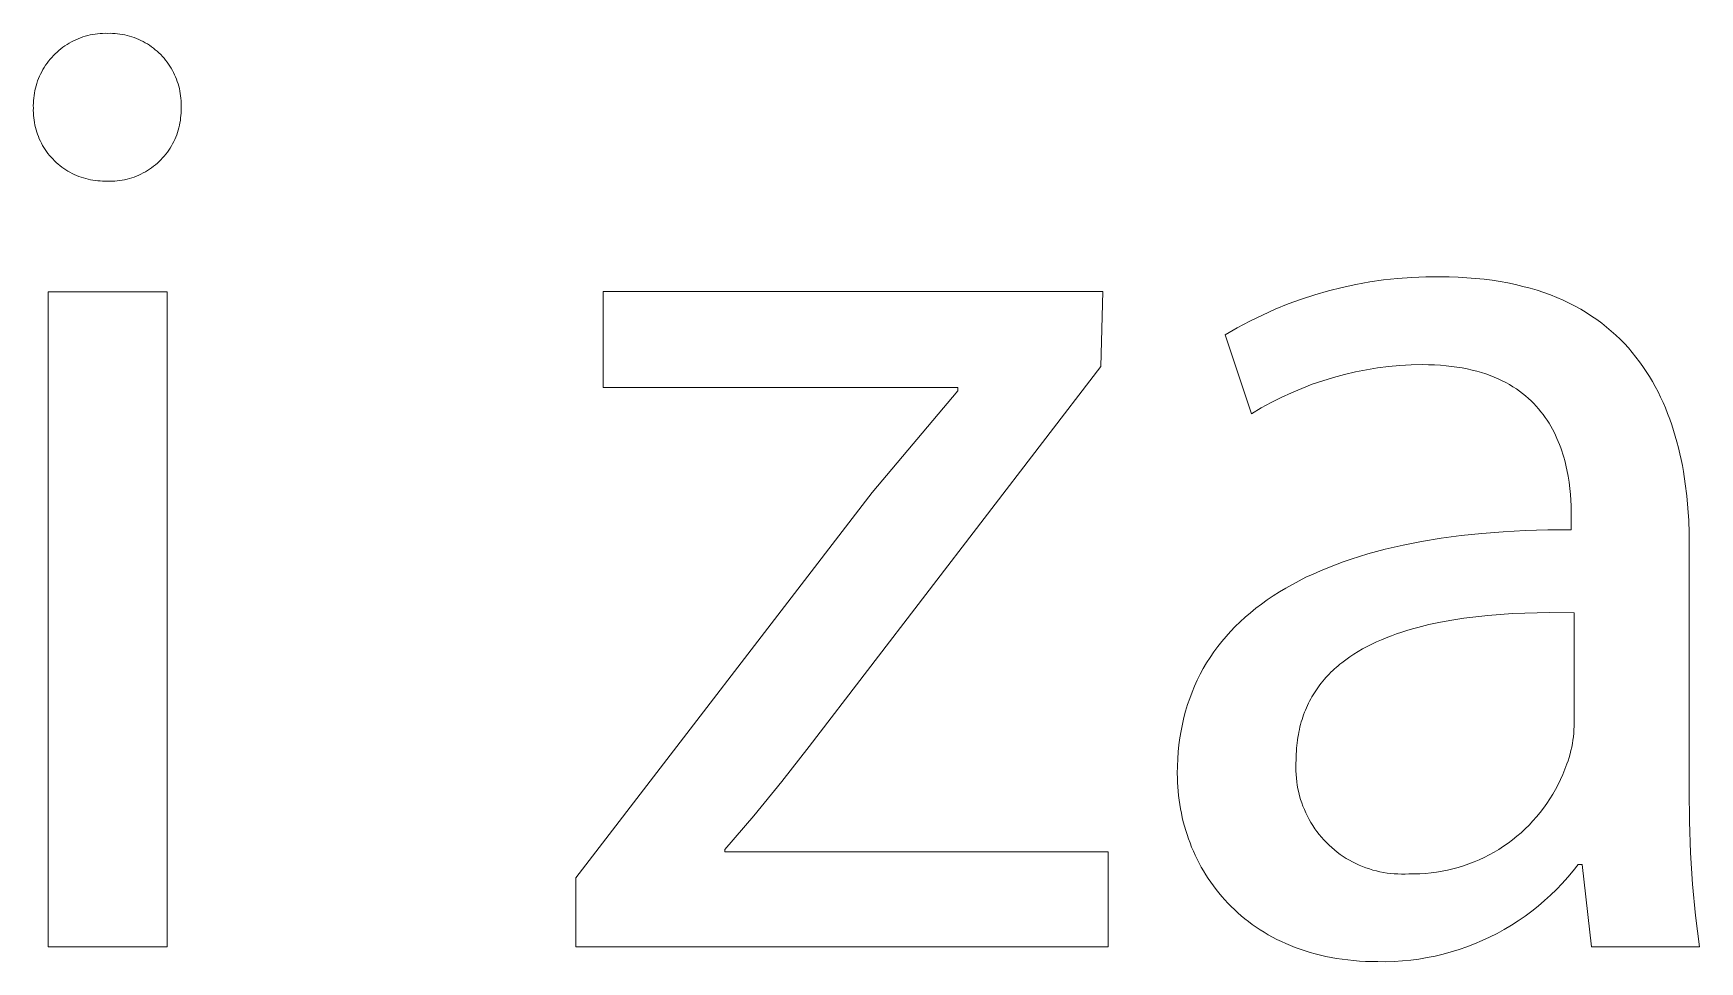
# Model space of a CAD drawing. Header units: millimetres. Extents: x -962 to 3068, y -237 to 2578.
# Drawn here: x 1926.08 to 1975.75, y -170.23 to -142.56 of the extents above; entities that cross this region are included whole.
import ezdxf

# ---------------------------------------------------------------- set-up
doc = ezdxf.new("R2010")
doc.units = ezdxf.units.MM
doc.header["$MEASUREMENT"] = 0
doc.layers.add('Domyślny', color=7, linetype='Continuous', true_color=0x000000)

msp = doc.modelspace()

# ---------------------------------------------------------------- linework, layer by layer
at = {"layer": 'Domyślny', "color": 18, "lineweight": 15, "true_color": 0x000000}
for p, q in [((1926.845, -143.067), (1926.903, -143.02)), ((1926.903, -143.02), (1926.963, -142.974)), ((1926.963, -142.974), (1927.024, -142.931)), ((1927.024, -142.931), (1927.087, -142.89)), ((1927.087, -142.89), (1927.151, -142.851)), ((1927.151, -142.851), (1927.216, -142.815)), ((1927.216, -142.815), (1927.283, -142.78)), ((1927.283, -142.78), (1927.35, -142.748)), ((1927.35, -142.748), (1927.419, -142.719)), ((1927.419, -142.719), (1927.489, -142.692)), ((1927.489, -142.692), (1927.56, -142.667)), ((1927.56, -142.667), (1927.631, -142.645)), ((1927.631, -142.645), (1927.703, -142.625)), ((1927.703, -142.625), (1927.776, -142.608)), ((1927.776, -142.608), (1927.85, -142.593)), ((1927.85, -142.593), (1927.923, -142.581)), ((1927.923, -142.581), (1927.998, -142.571)), ((1927.998, -142.571), (1928.072, -142.564)), ((1928.072, -142.564), (1928.147, -142.56)), ((1928.147, -142.56), (1928.222, -142.558)), ((1928.222, -142.558), (1928.297, -142.559)), ((1928.297, -142.559), (1928.37, -142.558)), ((1928.37, -142.558), (1928.443, -142.56)), ((1928.443, -142.56), (1928.516, -142.564)), ((1928.516, -142.564), (1928.589, -142.57)), ((1928.589, -142.57), (1928.661, -142.579)), ((1928.661, -142.579), (1928.733, -142.591)), ((1928.733, -142.591), (1928.805, -142.605)), ((1928.805, -142.605), (1928.876, -142.621)), ((1928.876, -142.621), (1928.947, -142.64)), ((1928.947, -142.64), (1929.017, -142.661)), ((1929.017, -142.661), (1929.086, -142.685)), ((1929.086, -142.685), (1929.154, -142.711)), ((1929.154, -142.711), (1929.221, -142.74)), ((1929.221, -142.74), (1929.288, -142.77)), ((1929.288, -142.77), (1929.353, -142.803)), ((1929.353, -142.803), (1929.417, -142.838)), ((1929.417, -142.838), (1929.48, -142.876)), ((1929.48, -142.876), (1929.541, -142.915)), ((1929.541, -142.915), (1929.601, -142.957)), ((1929.601, -142.957), (1929.66, -143)), ((1929.66, -143), (1929.717, -143.046)), ((1926.406, -143.575), (1926.447, -143.512)), ((1926.447, -143.512), (1926.49, -143.45)), ((1926.49, -143.45), (1926.534, -143.39)), ((1926.534, -143.39), (1926.581, -143.332)), ((1926.581, -143.332), (1926.63, -143.275)), ((1926.63, -143.275), (1926.681, -143.221)), ((1926.681, -143.221), (1926.734, -143.167)), ((1926.734, -143.167), (1926.789, -143.116)), ((1926.789, -143.116), (1926.845, -143.067)), ((1929.717, -143.046), (1929.772, -143.094)), ((1929.772, -143.094), (1929.826, -143.143)), ((1929.826, -143.143), (1929.878, -143.194)), ((1929.878, -143.194), (1929.928, -143.247)), ((1929.928, -143.247), (1929.977, -143.302)), ((1929.977, -143.302), (1930.023, -143.358)), ((1930.023, -143.358), (1930.068, -143.416)), ((1930.068, -143.416), (1930.111, -143.475)), ((1930.111, -143.475), (1930.151, -143.536)), ((1926.186, -144.049), (1926.21, -143.978)), ((1926.21, -143.978), (1926.237, -143.908)), ((1926.237, -143.908), (1926.266, -143.839)), ((1926.266, -143.839), (1926.298, -143.771)), ((1926.298, -143.771), (1926.331, -143.705)), ((1926.331, -143.705), (1926.368, -143.639)), ((1926.368, -143.639), (1926.406, -143.575)), ((1930.151, -143.536), (1930.189, -143.598)), ((1930.189, -143.598), (1930.226, -143.662)), ((1930.226, -143.662), (1930.26, -143.727)), ((1930.26, -143.727), (1930.291, -143.792)), ((1930.291, -143.792), (1930.321, -143.859)), ((1930.321, -143.859), (1930.348, -143.927)), ((1930.348, -143.927), (1930.373, -143.996)), ((1930.373, -143.996), (1930.395, -144.065)), ((1926.086, -144.562), (1926.093, -144.488)), ((1926.093, -144.488), (1926.102, -144.413)), ((1926.102, -144.413), (1926.114, -144.339)), ((1926.114, -144.339), (1926.128, -144.266)), ((1926.128, -144.266), (1926.145, -144.193)), ((1926.145, -144.193), (1926.164, -144.121)), ((1926.164, -144.121), (1926.186, -144.049)), ((1930.395, -144.065), (1930.415, -144.136)), ((1930.415, -144.136), (1930.433, -144.207)), ((1930.433, -144.207), (1930.448, -144.278)), ((1930.448, -144.278), (1930.461, -144.35)), ((1930.461, -144.35), (1930.471, -144.422)), ((1930.471, -144.422), (1930.479, -144.495)), ((1930.479, -144.495), (1930.484, -144.568)), ((1926.081, -144.712), (1926.082, -144.637)), ((1926.082, -144.787), (1926.081, -144.712)), ((1926.081, -144.859), (1926.082, -144.787)), ((1926.083, -144.932), (1926.081, -144.859)), ((1926.082, -144.637), (1926.086, -144.562)), ((1926.087, -145.004), (1926.083, -144.932)), ((1926.093, -145.076), (1926.087, -145.004)), ((1930.479, -145.008), (1930.472, -145.081)), ((1930.484, -144.934), (1930.479, -145.008)), ((1930.484, -144.568), (1930.486, -144.641)), ((1930.487, -144.714), (1930.484, -144.787)), ((1930.484, -144.787), (1930.485, -144.861)), ((1930.485, -144.861), (1930.484, -144.934)), ((1930.486, -144.641), (1930.487, -144.714)), ((1926.102, -145.148), (1926.093, -145.076)), ((1926.113, -145.22), (1926.102, -145.148)), ((1926.127, -145.291), (1926.113, -145.22)), ((1926.143, -145.361), (1926.127, -145.291)), ((1926.162, -145.431), (1926.143, -145.361)), ((1926.183, -145.501), (1926.162, -145.431)), ((1926.206, -145.569), (1926.183, -145.501)), ((1930.378, -145.513), (1930.354, -145.582)), ((1930.4, -145.442), (1930.378, -145.513)), ((1930.42, -145.371), (1930.4, -145.442)), ((1930.437, -145.3), (1930.42, -145.371)), ((1930.451, -145.227), (1930.437, -145.3)), ((1930.463, -145.154), (1930.451, -145.227)), ((1930.472, -145.081), (1930.463, -145.154)), ((1926.232, -145.637), (1926.206, -145.569)), ((1926.26, -145.704), (1926.232, -145.637)), ((1926.29, -145.77), (1926.26, -145.704)), ((1926.323, -145.834), (1926.29, -145.77)), ((1926.358, -145.898), (1926.323, -145.834)), ((1926.395, -145.96), (1926.358, -145.898)), ((1926.434, -146.021), (1926.395, -145.96)), ((1930.159, -145.979), (1930.118, -146.04)), ((1930.197, -145.915), (1930.159, -145.979)), ((1930.233, -145.851), (1930.197, -145.915)), ((1930.267, -145.786), (1930.233, -145.851)), ((1930.298, -145.719), (1930.267, -145.786)), ((1930.327, -145.651), (1930.298, -145.719)), ((1930.354, -145.582), (1930.327, -145.651)), ((1926.475, -146.081), (1926.434, -146.021)), ((1926.518, -146.139), (1926.475, -146.081)), ((1926.563, -146.196), (1926.518, -146.139)), ((1926.61, -146.251), (1926.563, -146.196)), ((1926.659, -146.304), (1926.61, -146.251)), ((1926.71, -146.356), (1926.659, -146.304)), ((1926.763, -146.406), (1926.71, -146.356)), ((1926.817, -146.454), (1926.763, -146.406)), ((1926.873, -146.5), (1926.817, -146.454)), ((1926.93, -146.544), (1926.873, -146.5)), ((1929.723, -146.476), (1929.666, -146.522)), ((1929.779, -146.427), (1929.723, -146.476)), ((1929.833, -146.377), (1929.779, -146.427)), ((1929.885, -146.325), (1929.833, -146.377)), ((1929.936, -146.272), (1929.885, -146.325)), ((1929.984, -146.216), (1929.936, -146.272)), ((1930.031, -146.159), (1929.984, -146.216)), ((1930.076, -146.1), (1930.031, -146.159)), ((1930.118, -146.04), (1930.076, -146.1)), ((1926.989, -146.587), (1926.93, -146.544)), ((1927.049, -146.627), (1926.989, -146.587)), ((1927.111, -146.665), (1927.049, -146.627)), ((1927.174, -146.701), (1927.111, -146.665)), ((1927.238, -146.735), (1927.174, -146.701)), ((1927.303, -146.766), (1927.238, -146.735)), ((1927.369, -146.795), (1927.303, -146.766)), ((1927.436, -146.823), (1927.369, -146.795)), ((1927.504, -146.847), (1927.436, -146.823)), ((1927.573, -146.87), (1927.504, -146.847)), ((1927.643, -146.889), (1927.573, -146.87)), ((1927.713, -146.907), (1927.643, -146.889)), ((1927.784, -146.922), (1927.713, -146.907)), ((1927.855, -146.935), (1927.784, -146.922)), ((1927.927, -146.945), (1927.855, -146.935)), ((1927.999, -146.953), (1927.927, -146.945)), ((1928.071, -146.958), (1927.999, -146.953)), ((1928.144, -146.961), (1928.071, -146.958)), ((1928.216, -146.961), (1928.144, -146.961)), ((1928.29, -146.965), (1928.216, -146.961)), ((1928.364, -146.966), (1928.29, -146.965)), ((1928.437, -146.965), (1928.364, -146.966)), ((1928.511, -146.962), (1928.437, -146.965)), ((1928.584, -146.955), (1928.511, -146.962)), ((1928.658, -146.946), (1928.584, -146.955)), ((1928.731, -146.935), (1928.658, -146.946)), ((1928.803, -146.921), (1928.731, -146.935)), ((1928.875, -146.905), (1928.803, -146.921)), ((1928.946, -146.886), (1928.875, -146.905)), ((1929.017, -146.864), (1928.946, -146.886)), ((1929.086, -146.841), (1929.017, -146.864)), ((1929.155, -146.814), (1929.086, -146.841)), ((1929.223, -146.786), (1929.155, -146.814)), ((1929.29, -146.755), (1929.223, -146.786)), ((1929.356, -146.721), (1929.29, -146.755)), ((1929.421, -146.686), (1929.356, -146.721)), ((1929.484, -146.648), (1929.421, -146.686)), ((1929.546, -146.608), (1929.484, -146.648)), ((1929.606, -146.566), (1929.546, -146.608)), ((1929.666, -146.522), (1929.606, -146.566)), ((1965.497, -150.043), (1965.91, -149.969)), ((1965.91, -149.969), (1966.326, -149.91)), ((1966.326, -149.91), (1966.743, -149.864)), ((1966.743, -149.864), (1967.162, -149.834)), ((1967.162, -149.834), (1967.582, -149.818)), ((1967.582, -149.818), (1968.002, -149.817)), ((1968.002, -149.817), (1968.278, -149.82)), ((1968.278, -149.82), (1968.547, -149.829)), ((1968.547, -149.829), (1968.81, -149.843)), ((1968.81, -149.843), (1969.067, -149.864)), ((1969.067, -149.864), (1969.318, -149.89)), ((1969.318, -149.89), (1969.562, -149.921)), ((1969.562, -149.921), (1969.8, -149.958)), ((1969.8, -149.958), (1970.032, -150)), ((1926.525, -150.262), (1930.068, -150.262)), ((1926.525, -169.789), (1926.525, -150.262)), ((1930.068, -150.262), (1930.068, -169.789)), ((1943.069, -153.117), (1943.069, -150.258)), ((1943.069, -150.258), (1957.952, -150.258)), ((1957.952, -150.258), (1957.899, -152.486)), ((1963.483, -150.626), (1963.877, -150.481)), ((1963.877, -150.481), (1964.276, -150.35)), ((1964.276, -150.35), (1964.679, -150.234)), ((1964.679, -150.234), (1965.087, -150.131)), ((1965.087, -150.131), (1965.497, -150.043)), ((1970.032, -150), (1970.258, -150.047)), ((1970.258, -150.047), (1970.478, -150.1)), ((1970.478, -150.1), (1970.692, -150.157)), ((1970.692, -150.157), (1970.9, -150.219)), ((1970.9, -150.219), (1971.103, -150.286)), ((1971.103, -150.286), (1971.3, -150.358)), ((1971.3, -150.358), (1971.491, -150.435)), ((1971.491, -150.435), (1971.677, -150.516)), ((1962.334, -151.14), (1962.711, -150.955)), ((1962.711, -150.955), (1963.094, -150.784)), ((1963.094, -150.784), (1963.483, -150.626)), ((1971.677, -150.516), (1971.858, -150.601)), ((1971.858, -150.601), (1972.032, -150.691)), ((1972.032, -150.691), (1972.202, -150.785)), ((1972.202, -150.785), (1972.366, -150.883)), ((1972.366, -150.883), (1972.526, -150.985)), ((1961.6, -151.548), (1961.963, -151.338)), ((1961.963, -151.338), (1962.334, -151.14)), ((1972.526, -150.985), (1972.68, -151.091)), ((1972.68, -151.091), (1972.829, -151.201)), ((1972.829, -151.201), (1972.973, -151.314)), ((1972.973, -151.314), (1973.112, -151.432)), ((1973.112, -151.432), (1973.246, -151.553)), ((1962.392, -153.897), (1961.6, -151.548)), ((1973.246, -151.553), (1973.376, -151.677)), ((1973.376, -151.677), (1973.5, -151.805)), ((1973.5, -151.805), (1973.62, -151.935)), ((1973.62, -151.935), (1973.736, -152.069)), ((1966.809, -152.461), (1966.475, -152.491)), ((1967.143, -152.442), (1966.809, -152.461)), ((1967.478, -152.434), (1967.143, -152.442)), ((1967.663, -152.436), (1967.478, -152.434)), ((1967.843, -152.442), (1967.663, -152.436)), ((1968.017, -152.453), (1967.843, -152.442)), ((1968.187, -152.467), (1968.017, -152.453)), ((1968.352, -152.485), (1968.187, -152.467)), ((1973.736, -152.069), (1973.847, -152.207)), ((1973.847, -152.207), (1973.954, -152.347)), ((1973.954, -152.347), (1974.056, -152.49)), ((1957.899, -152.486), (1949.202, -163.813)), ((1964.514, -152.912), (1964.197, -153.021)), ((1964.834, -152.814), (1964.514, -152.912)), ((1965.157, -152.727), (1964.834, -152.814)), ((1965.484, -152.651), (1965.157, -152.727)), ((1965.812, -152.587), (1965.484, -152.651)), ((1966.143, -152.533), (1965.812, -152.587)), ((1966.475, -152.491), (1966.143, -152.533)), ((1968.512, -152.507), (1968.352, -152.485)), ((1968.667, -152.533), (1968.512, -152.507)), ((1968.817, -152.562), (1968.667, -152.533)), ((1968.963, -152.595), (1968.817, -152.562)), ((1969.104, -152.631), (1968.963, -152.595)), ((1969.241, -152.671), (1969.104, -152.631)), ((1969.373, -152.713), (1969.241, -152.671)), ((1969.501, -152.759), (1969.373, -152.713)), ((1969.625, -152.808), (1969.501, -152.759)), ((1969.744, -152.86), (1969.625, -152.808)), ((1969.86, -152.914), (1969.744, -152.86)), ((1969.971, -152.971), (1969.86, -152.914)), ((1974.056, -152.49), (1974.154, -152.635)), ((1974.154, -152.635), (1974.248, -152.784)), ((1974.248, -152.784), (1974.337, -152.935)), ((1974.337, -152.935), (1974.423, -153.088)), ((1953.631, -153.117), (1943.069, -153.117)), ((1951.081, -156.244), (1953.631, -153.211)), ((1953.631, -153.211), (1953.631, -153.117)), ((1963.272, -153.413), (1962.973, -153.564)), ((1963.576, -153.272), (1963.272, -153.413)), ((1963.884, -153.141), (1963.576, -153.272)), ((1964.197, -153.021), (1963.884, -153.141)), ((1970.078, -153.031), (1969.971, -152.971)), ((1970.181, -153.094), (1970.078, -153.031)), ((1970.281, -153.159), (1970.181, -153.094)), ((1970.376, -153.226), (1970.281, -153.159)), ((1970.468, -153.295), (1970.376, -153.226)), ((1970.557, -153.367), (1970.468, -153.295)), ((1970.641, -153.44), (1970.557, -153.367)), ((1970.722, -153.516), (1970.641, -153.44)), ((1974.423, -153.088), (1974.504, -153.244)), ((1974.504, -153.244), (1974.582, -153.402)), ((1974.582, -153.402), (1974.655, -153.563)), ((1962.68, -153.725), (1962.392, -153.897)), ((1962.973, -153.564), (1962.68, -153.725)), ((1970.8, -153.593), (1970.722, -153.516)), ((1970.875, -153.672), (1970.8, -153.593)), ((1970.946, -153.753), (1970.875, -153.672)), ((1971.014, -153.836), (1970.946, -153.753)), ((1971.079, -153.92), (1971.014, -153.836)), ((1971.14, -154.005), (1971.079, -153.92)), ((1974.655, -153.563), (1974.725, -153.725)), ((1974.725, -153.725), (1974.791, -153.889)), ((1974.791, -153.889), (1974.854, -154.056)), ((1971.199, -154.091), (1971.14, -154.005)), ((1971.255, -154.179), (1971.199, -154.091)), ((1971.308, -154.268), (1971.255, -154.179)), ((1971.358, -154.358), (1971.308, -154.268)), ((1971.405, -154.448), (1971.358, -154.358)), ((1971.45, -154.54), (1971.405, -154.448)), ((1974.854, -154.056), (1974.912, -154.224)), ((1974.912, -154.224), (1974.968, -154.394)), ((1974.968, -154.394), (1975.019, -154.565)), ((1971.492, -154.632), (1971.45, -154.54)), ((1971.532, -154.725), (1971.492, -154.632)), ((1971.569, -154.818), (1971.532, -154.725)), ((1971.604, -154.912), (1971.569, -154.818)), ((1971.637, -155.006), (1971.604, -154.912)), ((1975.019, -154.565), (1975.068, -154.738)), ((1975.068, -154.738), (1975.113, -154.913)), ((1975.113, -154.913), (1975.155, -155.088)), ((1971.667, -155.1), (1971.637, -155.006)), ((1971.696, -155.194), (1971.667, -155.1)), ((1971.722, -155.288), (1971.696, -155.194)), ((1971.746, -155.383), (1971.722, -155.288)), ((1971.768, -155.477), (1971.746, -155.383)), ((1975.155, -155.088), (1975.193, -155.265)), ((1975.193, -155.265), (1975.229, -155.443)), ((1975.229, -155.443), (1975.261, -155.622)), ((1971.789, -155.571), (1971.768, -155.477)), ((1971.824, -155.757), (1971.789, -155.571)), ((1971.853, -155.941), (1971.824, -155.757)), ((1971.876, -156.122), (1971.853, -155.941)), ((1975.261, -155.622), (1975.317, -155.983)), ((1942.25, -167.732), (1951.081, -156.244)), ((1971.894, -156.3), (1971.876, -156.122)), ((1971.906, -156.473), (1971.894, -156.3)), ((1975.317, -155.983), (1975.362, -156.347)), ((1975.362, -156.347), (1975.395, -156.713)), ((1971.914, -156.64), (1971.906, -156.473)), ((1971.919, -156.802), (1971.914, -156.64)), ((1971.92, -156.957), (1971.919, -156.802)), ((1975.395, -156.713), (1975.419, -157.08)), ((1969.25, -157.466), (1969.888, -157.417)), ((1969.888, -157.417), (1970.546, -157.382)), ((1970.546, -157.382), (1971.223, -157.363)), ((1971.223, -157.363), (1971.92, -157.359)), ((1971.92, -157.359), (1971.92, -156.957)), ((1975.419, -157.08), (1975.432, -157.448)), ((1966.369, -157.938), (1966.904, -157.814)), ((1966.904, -157.814), (1967.459, -157.705)), ((1967.459, -157.705), (1968.036, -157.611)), ((1968.036, -157.611), (1968.633, -157.531)), ((1968.633, -157.531), (1969.25, -157.466)), ((1975.432, -157.448), (1975.437, -157.816)), ((1975.437, -157.816), (1975.437, -165.116)), ((1964.663, -158.486), (1964.89, -158.397)), ((1964.89, -158.397), (1965.123, -158.311)), ((1965.123, -158.311), (1965.362, -158.23)), ((1965.362, -158.23), (1965.606, -158.151)), ((1965.606, -158.151), (1965.855, -158.077)), ((1965.855, -158.077), (1966.109, -158.006)), ((1966.109, -158.006), (1966.369, -157.938)), ((1963.605, -158.984), (1963.806, -158.877)), ((1963.806, -158.877), (1964.012, -158.774)), ((1964.012, -158.774), (1964.223, -158.675)), ((1964.223, -158.675), (1964.44, -158.578)), ((1964.44, -158.578), (1964.663, -158.486)), ((1962.858, -159.446), (1963.036, -159.325)), ((1963.036, -159.325), (1963.221, -159.208)), ((1963.221, -159.208), (1963.41, -159.094)), ((1963.41, -159.094), (1963.605, -158.984)), ((1962.2, -159.963), (1962.356, -159.828)), ((1962.356, -159.828), (1962.518, -159.697)), ((1962.518, -159.697), (1962.685, -159.57)), ((1962.685, -159.57), (1962.858, -159.446)), ((1969.432, -159.91), (1969.071, -159.948)), ((1969.797, -159.879), (1969.432, -159.91)), ((1970.163, -159.856), (1969.797, -159.879)), ((1970.532, -159.839), (1970.163, -159.856)), ((1971.269, -159.823), (1970.532, -159.839)), ((1972.001, -159.829), (1971.269, -159.823)), ((1972.001, -163.211), (1972.001, -159.829)), ((1961.632, -160.534), (1961.765, -160.386)), ((1961.765, -160.386), (1961.904, -160.242)), ((1961.904, -160.242), (1962.049, -160.101)), ((1962.049, -160.101), (1962.2, -159.963)), ((1966.864, -160.408), (1966.709, -160.46)), ((1967.022, -160.358), (1966.864, -160.408)), ((1967.183, -160.311), (1967.022, -160.358)), ((1967.345, -160.266), (1967.183, -160.311)), ((1967.677, -160.184), (1967.345, -160.266)), ((1968.016, -160.112), (1967.677, -160.184)), ((1968.362, -160.049), (1968.016, -160.112)), ((1968.714, -159.994), (1968.362, -160.049)), ((1969.071, -159.948), (1968.714, -159.994)), ((1961.266, -160.998), (1961.382, -160.84)), ((1961.382, -160.84), (1961.504, -160.686)), ((1961.504, -160.686), (1961.632, -160.534)), ((1965.701, -160.907), (1965.57, -160.983)), ((1965.836, -160.835), (1965.701, -160.907)), ((1965.974, -160.765), (1965.836, -160.835)), ((1966.115, -160.698), (1965.974, -160.765)), ((1966.259, -160.634), (1966.115, -160.698)), ((1966.406, -160.574), (1966.259, -160.634)), ((1966.556, -160.515), (1966.406, -160.574)), ((1966.709, -160.46), (1966.556, -160.515)), ((1960.952, -161.492), (1961.05, -161.324)), ((1961.05, -161.324), (1961.155, -161.16)), ((1961.155, -161.16), (1961.266, -160.998)), ((1965.024, -161.364), (1964.968, -161.411)), ((1965.081, -161.318), (1965.024, -161.364)), ((1965.197, -161.23), (1965.081, -161.318)), ((1965.318, -161.144), (1965.197, -161.23)), ((1965.442, -161.062), (1965.318, -161.144)), ((1965.57, -160.983), (1965.442, -161.062)), ((1960.69, -162.016), (1960.771, -161.838)), ((1960.771, -161.838), (1960.859, -161.664)), ((1960.859, -161.664), (1960.952, -161.492)), ((1964.514, -161.868), (1964.469, -161.924)), ((1964.56, -161.814), (1964.514, -161.868)), ((1964.607, -161.76), (1964.56, -161.814)), ((1964.655, -161.708), (1964.607, -161.76)), ((1964.705, -161.656), (1964.655, -161.708)), ((1964.755, -161.605), (1964.705, -161.656)), ((1964.807, -161.555), (1964.755, -161.605)), ((1964.86, -161.506), (1964.807, -161.555)), ((1964.913, -161.458), (1964.86, -161.506)), ((1964.968, -161.411), (1964.913, -161.458)), ((1960.482, -162.569), (1960.545, -162.381)), ((1960.545, -162.381), (1960.615, -162.197)), ((1960.615, -162.197), (1960.69, -162.016)), ((1964.152, -162.4), (1964.118, -162.464)), ((1964.188, -162.337), (1964.152, -162.4)), ((1964.224, -162.275), (1964.188, -162.337)), ((1964.262, -162.214), (1964.224, -162.275)), ((1964.301, -162.154), (1964.262, -162.214)), ((1964.341, -162.095), (1964.301, -162.154)), ((1964.382, -162.037), (1964.341, -162.095)), ((1964.425, -161.98), (1964.382, -162.037)), ((1964.469, -161.924), (1964.425, -161.98)), ((1960.373, -162.954), (1960.424, -162.76)), ((1960.424, -162.76), (1960.482, -162.569)), ((1963.942, -162.868), (1963.917, -162.939)), ((1963.968, -162.798), (1963.942, -162.868)), ((1963.995, -162.729), (1963.968, -162.798)), ((1964.024, -162.661), (1963.995, -162.729)), ((1964.054, -162.594), (1964.024, -162.661)), ((1964.086, -162.529), (1964.054, -162.594)), ((1964.118, -162.464), (1964.086, -162.529)), ((1960.254, -163.555), (1960.287, -163.351)), ((1960.287, -163.351), (1960.327, -163.151)), ((1960.327, -163.151), (1960.373, -162.954)), ((1963.799, -163.386), (1963.784, -163.464)), ((1963.815, -163.309), (1963.799, -163.386)), ((1963.832, -163.233), (1963.815, -163.309)), ((1963.852, -163.158), (1963.832, -163.233)), ((1963.872, -163.084), (1963.852, -163.158)), ((1963.894, -163.011), (1963.872, -163.084)), ((1963.917, -162.939), (1963.894, -163.011)), ((1971.992, -163.42), (1971.998, -163.315)), ((1971.998, -163.315), (1972.001, -163.211)), ((1949.202, -163.813), (1948.392, -164.859)), ((1960.205, -163.971), (1960.226, -163.762)), ((1960.226, -163.762), (1960.254, -163.555)), ((1963.733, -163.871), (1963.728, -163.956)), ((1963.74, -163.788), (1963.733, -163.871)), ((1963.749, -163.705), (1963.74, -163.788)), ((1963.759, -163.624), (1963.749, -163.705)), ((1963.771, -163.543), (1963.759, -163.624)), ((1963.784, -163.464), (1963.771, -163.543)), ((1971.91, -163.937), (1971.933, -163.835)), ((1971.933, -163.835), (1971.952, -163.732)), ((1971.952, -163.732), (1971.969, -163.629)), ((1971.969, -163.629), (1971.982, -163.525)), ((1971.982, -163.525), (1971.992, -163.42)), ((1960.18, -164.401), (1960.19, -164.184)), ((1960.19, -164.184), (1960.205, -163.971)), ((1963.714, -164.325), (1963.711, -164.433)), ((1963.72, -164.217), (1963.714, -164.325)), ((1963.721, -164.129), (1963.72, -164.217)), ((1963.724, -164.042), (1963.721, -164.129)), ((1963.728, -163.956), (1963.724, -164.042)), ((1971.73, -164.494), (1971.786, -164.338)), ((1971.786, -164.338), (1971.822, -164.239)), ((1971.822, -164.239), (1971.854, -164.14)), ((1971.854, -164.14), (1971.884, -164.039)), ((1971.884, -164.039), (1971.91, -163.937)), ((1948.392, -164.859), (1947.555, -165.884)), ((1960.177, -164.62), (1960.18, -164.401)), ((1960.179, -164.752), (1960.177, -164.62)), ((1960.183, -164.885), (1960.179, -164.752)), ((1963.711, -164.433), (1963.712, -164.542)), ((1963.712, -164.542), (1963.716, -164.65)), ((1963.716, -164.65), (1963.725, -164.758)), ((1963.725, -164.758), (1963.737, -164.865)), ((1963.737, -164.865), (1963.752, -164.973)), ((1971.528, -164.949), (1971.6, -164.799)), ((1971.6, -164.799), (1971.668, -164.648)), ((1971.668, -164.648), (1971.73, -164.494)), ((1960.191, -165.017), (1960.183, -164.885)), ((1960.201, -165.149), (1960.191, -165.017)), ((1960.214, -165.281), (1960.201, -165.149)), ((1960.231, -165.413), (1960.214, -165.281)), ((1963.752, -164.973), (1963.771, -165.079)), ((1963.771, -165.079), (1963.794, -165.185)), ((1963.794, -165.185), (1963.821, -165.29)), ((1963.821, -165.29), (1963.851, -165.394)), ((1971.189, -165.518), (1971.281, -165.38)), ((1971.281, -165.38), (1971.368, -165.239)), ((1971.368, -165.239), (1971.451, -165.095)), ((1971.451, -165.095), (1971.528, -164.949)), ((1975.437, -165.116), (1975.438, -166.053)), ((1960.25, -165.543), (1960.231, -165.413)), ((1960.272, -165.674), (1960.25, -165.543)), ((1960.297, -165.804), (1960.272, -165.674)), ((1960.325, -165.933), (1960.297, -165.804)), ((1963.851, -165.394), (1963.885, -165.497)), ((1963.885, -165.497), (1963.922, -165.598)), ((1963.922, -165.598), (1963.963, -165.699)), ((1963.963, -165.699), (1964.007, -165.797)), ((1964.007, -165.797), (1964.054, -165.895)), ((1970.886, -165.912), (1970.991, -165.785)), ((1970.991, -165.785), (1971.093, -165.653)), ((1971.093, -165.653), (1971.189, -165.518)), ((1947.555, -165.884), (1946.692, -166.887)), ((1960.356, -166.061), (1960.325, -165.933)), ((1960.39, -166.189), (1960.356, -166.061)), ((1960.427, -166.316), (1960.39, -166.189)), ((1960.467, -166.442), (1960.427, -166.316)), ((1964.054, -165.895), (1964.105, -165.99)), ((1964.105, -165.99), (1964.159, -166.084)), ((1964.159, -166.084), (1964.216, -166.176)), ((1964.216, -166.176), (1964.276, -166.266)), ((1964.276, -166.266), (1964.34, -166.354)), ((1964.34, -166.354), (1964.406, -166.439)), ((1970.422, -166.386), (1970.544, -166.273)), ((1970.544, -166.273), (1970.662, -166.157)), ((1970.662, -166.157), (1970.776, -166.037)), ((1970.776, -166.037), (1970.886, -165.912)), ((1975.438, -166.053), (1975.469, -166.99)), ((1960.51, -166.567), (1960.467, -166.442)), ((1960.556, -166.691), (1960.51, -166.567)), ((1960.604, -166.814), (1960.556, -166.691)), ((1960.656, -166.936), (1960.604, -166.814)), ((1964.406, -166.439), (1964.475, -166.523)), ((1964.475, -166.523), (1964.547, -166.603)), ((1964.547, -166.603), (1964.622, -166.682)), ((1964.622, -166.682), (1964.699, -166.757)), ((1964.699, -166.757), (1964.779, -166.83)), ((1964.779, -166.83), (1964.862, -166.901)), ((1969.758, -166.882), (1969.897, -166.792)), ((1969.897, -166.792), (1970.034, -166.697)), ((1970.034, -166.697), (1970.166, -166.598)), ((1970.166, -166.598), (1970.296, -166.494)), ((1970.296, -166.494), (1970.422, -166.386)), ((1946.692, -166.887), (1946.692, -166.954)), ((1946.692, -166.954), (1958.113, -166.954)), ((1958.113, -166.954), (1958.113, -169.785)), ((1960.71, -167.056), (1960.656, -166.936)), ((1960.768, -167.176), (1960.71, -167.056)), ((1960.828, -167.294), (1960.768, -167.176)), ((1960.891, -167.41), (1960.828, -167.294)), ((1964.862, -166.901), (1964.946, -166.968)), ((1964.946, -166.968), (1965.033, -167.032)), ((1965.033, -167.032), (1965.123, -167.094)), ((1965.123, -167.094), (1965.214, -167.152)), ((1965.214, -167.152), (1965.307, -167.207)), ((1965.307, -167.207), (1965.402, -167.259)), ((1965.402, -167.259), (1965.499, -167.308)), ((1965.499, -167.308), (1965.597, -167.353)), ((1965.597, -167.353), (1965.697, -167.395)), ((1968.708, -167.372), (1968.865, -167.317)), ((1968.865, -167.317), (1969.02, -167.257)), ((1969.02, -167.257), (1969.172, -167.192)), ((1969.172, -167.192), (1969.323, -167.122)), ((1969.323, -167.122), (1969.471, -167.047)), ((1969.471, -167.047), (1969.616, -166.967)), ((1969.616, -166.967), (1969.758, -166.882)), ((1972.122, -167.331), (1971.97, -167.525)), ((1972.243, -167.331), (1972.122, -167.331)), ((1972.524, -169.787), (1972.243, -167.331)), ((1975.469, -166.99), (1975.531, -167.925)), ((1942.25, -169.785), (1942.25, -167.732)), ((1960.958, -167.526), (1960.891, -167.41)), ((1961.027, -167.639), (1960.958, -167.526)), ((1961.099, -167.751), (1961.027, -167.639)), ((1961.174, -167.862), (1961.099, -167.751)), ((1961.251, -167.971), (1961.174, -167.862)), ((1965.697, -167.395), (1965.798, -167.433)), ((1965.798, -167.433), (1965.901, -167.468)), ((1965.901, -167.468), (1966.004, -167.499)), ((1966.004, -167.499), (1966.109, -167.527)), ((1966.109, -167.527), (1966.214, -167.551)), ((1966.214, -167.551), (1966.321, -167.572)), ((1966.321, -167.572), (1966.428, -167.589)), ((1966.428, -167.589), (1966.535, -167.602)), ((1966.535, -167.602), (1966.643, -167.612)), ((1966.643, -167.612), (1966.751, -167.617)), ((1966.751, -167.617), (1966.859, -167.619)), ((1966.859, -167.619), (1966.967, -167.618)), ((1966.967, -167.618), (1967.076, -167.613)), ((1967.076, -167.613), (1967.241, -167.614)), ((1967.241, -167.614), (1967.407, -167.609)), ((1967.407, -167.609), (1967.573, -167.599)), ((1967.573, -167.599), (1967.738, -167.583)), ((1967.738, -167.583), (1967.902, -167.562)), ((1967.902, -167.562), (1968.066, -167.535)), ((1968.066, -167.535), (1968.229, -167.502)), ((1968.229, -167.502), (1968.39, -167.464)), ((1968.39, -167.464), (1968.55, -167.421)), ((1968.55, -167.421), (1968.708, -167.372)), ((1971.812, -167.714), (1971.648, -167.897)), ((1971.97, -167.525), (1971.812, -167.714)), ((1961.332, -168.078), (1961.251, -167.971)), ((1961.416, -168.183), (1961.332, -168.078)), ((1961.502, -168.286), (1961.416, -168.183)), ((1961.592, -168.387), (1961.502, -168.286)), ((1971.302, -168.247), (1971.12, -168.412)), ((1971.478, -168.075), (1971.302, -168.247)), ((1971.648, -167.897), (1971.478, -168.075)), ((1975.531, -167.925), (1975.623, -168.858)), ((1961.684, -168.487), (1961.592, -168.387)), ((1961.779, -168.584), (1961.684, -168.487)), ((1961.877, -168.679), (1961.779, -168.584)), ((1961.978, -168.772), (1961.877, -168.679)), ((1962.082, -168.863), (1961.978, -168.772)), ((1970.74, -168.725), (1970.542, -168.872)), ((1970.932, -168.572), (1970.74, -168.725)), ((1971.12, -168.412), (1970.932, -168.572)), ((1975.623, -168.858), (1975.745, -169.787)), ((1962.189, -168.951), (1962.082, -168.863)), ((1962.298, -169.037), (1962.189, -168.951)), ((1962.411, -169.12), (1962.298, -169.037)), ((1962.526, -169.201), (1962.411, -169.12)), ((1962.644, -169.28), (1962.526, -169.201)), ((1962.765, -169.355), (1962.644, -169.28)), ((1969.92, -169.27), (1969.705, -169.389)), ((1970.132, -169.144), (1969.92, -169.27)), ((1970.339, -169.012), (1970.132, -169.144)), ((1970.542, -168.872), (1970.339, -169.012)), ((1930.068, -169.789), (1926.525, -169.789)), ((1958.113, -169.785), (1942.25, -169.785)), ((1962.889, -169.429), (1962.765, -169.355)), ((1963.016, -169.499), (1962.889, -169.429)), ((1963.146, -169.566), (1963.016, -169.499)), ((1963.278, -169.631), (1963.146, -169.566)), ((1963.414, -169.693), (1963.278, -169.631)), ((1963.552, -169.751), (1963.414, -169.693)), ((1963.693, -169.807), (1963.552, -169.751)), ((1963.837, -169.859), (1963.693, -169.807)), ((1968.805, -169.788), (1968.573, -169.869)), ((1969.035, -169.7), (1968.805, -169.788)), ((1969.262, -169.604), (1969.035, -169.7)), ((1969.485, -169.5), (1969.262, -169.604)), ((1969.705, -169.389), (1969.485, -169.5)), ((1975.745, -169.787), (1972.524, -169.787)), ((1963.984, -169.909), (1963.837, -169.859)), ((1964.133, -169.955), (1963.984, -169.909)), ((1964.286, -169.997), (1964.133, -169.955)), ((1964.441, -170.037), (1964.286, -169.997)), ((1964.599, -170.072), (1964.441, -170.037)), ((1964.76, -170.105), (1964.599, -170.072)), ((1964.924, -170.133), (1964.76, -170.105)), ((1965.091, -170.159), (1964.924, -170.133)), ((1965.26, -170.18), (1965.091, -170.159)), ((1965.432, -170.198), (1965.26, -170.18)), ((1965.607, -170.212), (1965.432, -170.198)), ((1965.785, -170.222), (1965.607, -170.212)), ((1965.966, -170.228), (1965.785, -170.222)), ((1966.15, -170.23), (1965.966, -170.228)), ((1966.396, -170.231), (1966.15, -170.23)), ((1966.642, -170.223), (1966.396, -170.231)), ((1966.887, -170.208), (1966.642, -170.223)), ((1967.132, -170.184), (1966.887, -170.208)), ((1967.376, -170.152), (1967.132, -170.184)), ((1967.619, -170.111), (1967.376, -170.152)), ((1967.861, -170.063), (1967.619, -170.111)), ((1968.1, -170.006), (1967.861, -170.063)), ((1968.338, -169.942), (1968.1, -170.006)), ((1968.573, -169.869), (1968.338, -169.942))]:
    msp.add_line(p, q, dxfattribs=at)

doc.saveas('drawing.dxf')
